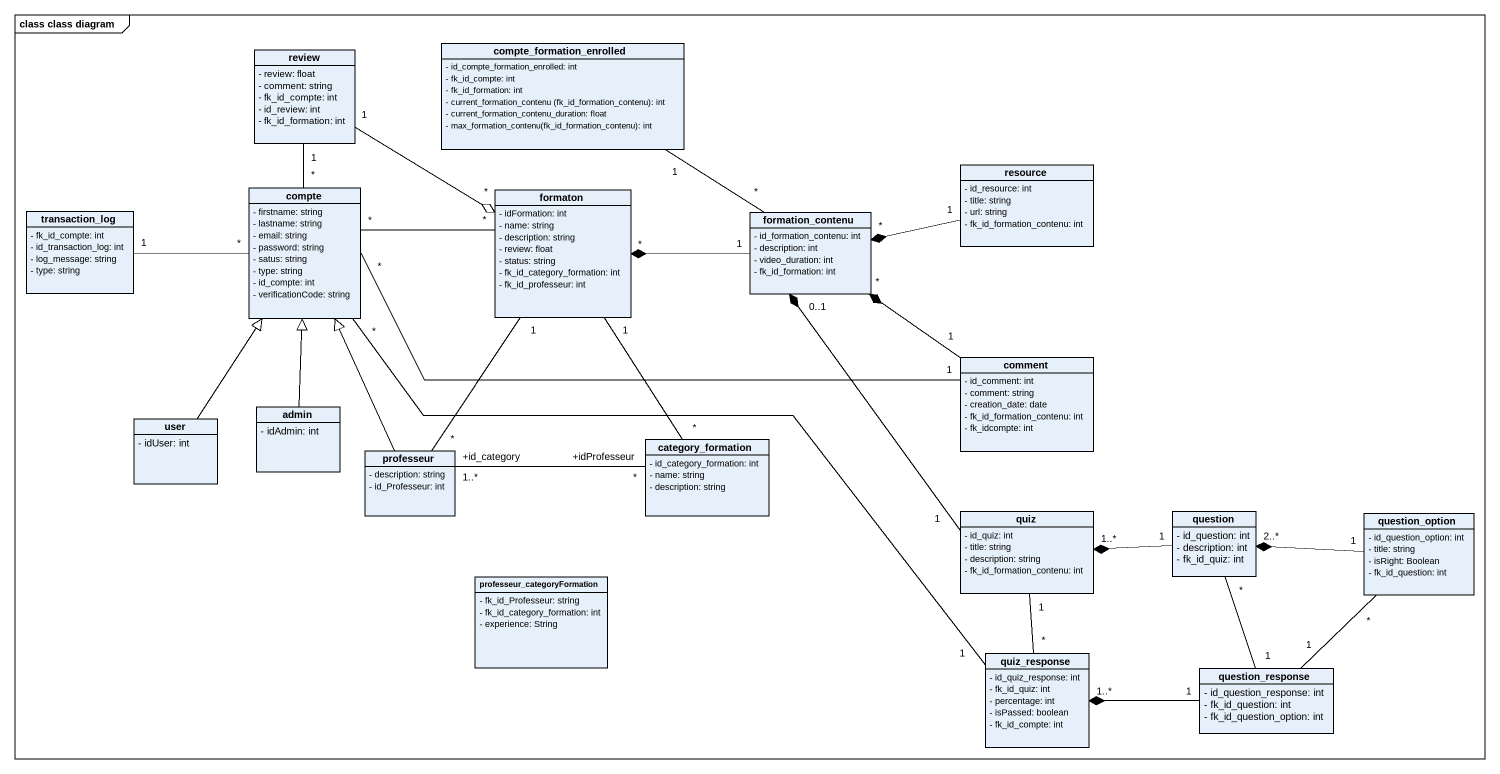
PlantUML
@startuml
mainframe class class diagram
hide circle
hide empty members
skinparam classAttributeIconSize 0
class review {
  - review: float
  - comment: string
  - fk_id_compte: int
  - id_review: int
  - fk_id_formation: int
}
class compte_formation_enrolled {
  - id_compte_formation_enrolled: int
  - fk_id_compte: int
  - fk_id_formation: int
  {field} - current_formation_contenu (fk_id_formation_contenu): int
  - current_formation_contenu_duration: float
  {field} - max_formation_contenu(fk_id_formation_contenu): int
}
class compte {
  - firstname: string
  - lastname: string
  - email: string
  - password: string
  - satus: string
  - type: string
  - id_compte: int
  - verificationCode: string
}
class formaton {
  - idFormation: int
  - name: string
  - description: string
  - review: float
  - status: string
  - fk_id_category_formation: int
  - fk_id_professeur: int
}
class resource {
  - id_resource: int
  - title: string
  - url: string
  - fk_id_formation_contenu: int
}
class transaction_log {
  - fk_id_compte: int
  - id_transaction_log: int
  - log_message: string
  - type: string
}
class formation_contenu {
  - id_formation_contenu: int
  - description: int
  - video_duration: int
  - fk_id_formation: int
}
class comment {
  - id_comment: int
  - comment: string
  - creation_date: date
  - fk_id_formation_contenu: int
  - fk_idcompte: int
}
class admin {
  - idAdmin: int
}
class user {
  - idUser: int
}
class category_formation {
  - id_category_formation: int
  - name: string
  - description: string
}
class professeur {
  - description: string
  - id_Professeur: int
}
class quiz {
  - id_quiz: int
  - title: string
  - description: string
  - fk_id_formation_contenu: int
}
class question {
  - id_question: int
  - description: int
  - fk_id_quiz: int
}
class question_option {
  - id_question_option: int
  - title: string
  - isRight: Boolean
  - fk_id_question: int
}
class professeur_categoryFormation {
  - fk_id_Professeur: string
  - fk_id_category_formation: int
  - experience: String
}
class quiz_response {
  - id_quiz_response: int
  - fk_id_quiz: int
  - percentage: int
  - isPassed: boolean
  - fk_id_compte: int
}
class question_response {
  - id_question_response: int
  - fk_id_question: int
  - fk_id_question_option: int
}
review "1" --o "*" formaton
compte_formation_enrolled "1" -- "*" formation_contenu
compte "*" -up- "1" review
compte "*" -right- "*" formaton
compte "*" -right- "1" comment
compte "*" -- "1" quiz_response
formaton "1" -- "*" category_formation
resource "1" -left-* "*" formation_contenu
transaction_log "1" -right- "*" compte
formation_contenu "1" -left-* "*" formaton
comment "1" -up-* "*" formation_contenu
admin -up-|> compte
user -up-|> compte
professeur -up-|> compte
professeur "*" -up- "1" formaton
professeur "+id_category\n1..*" -right- "+idProfesseur\n*" category_formation
quiz "1" -up-* "0..1" formation_contenu
question "1" -left-* "1..*" quiz
question_option "1" -left-* "2..*" question
quiz_response "*" -up- "1" quiz
question_response "1" -up- "*" question
question_response "1" -up- "*" question_option
question_response "1" -left-* "1..*" quiz_response
@enduml
